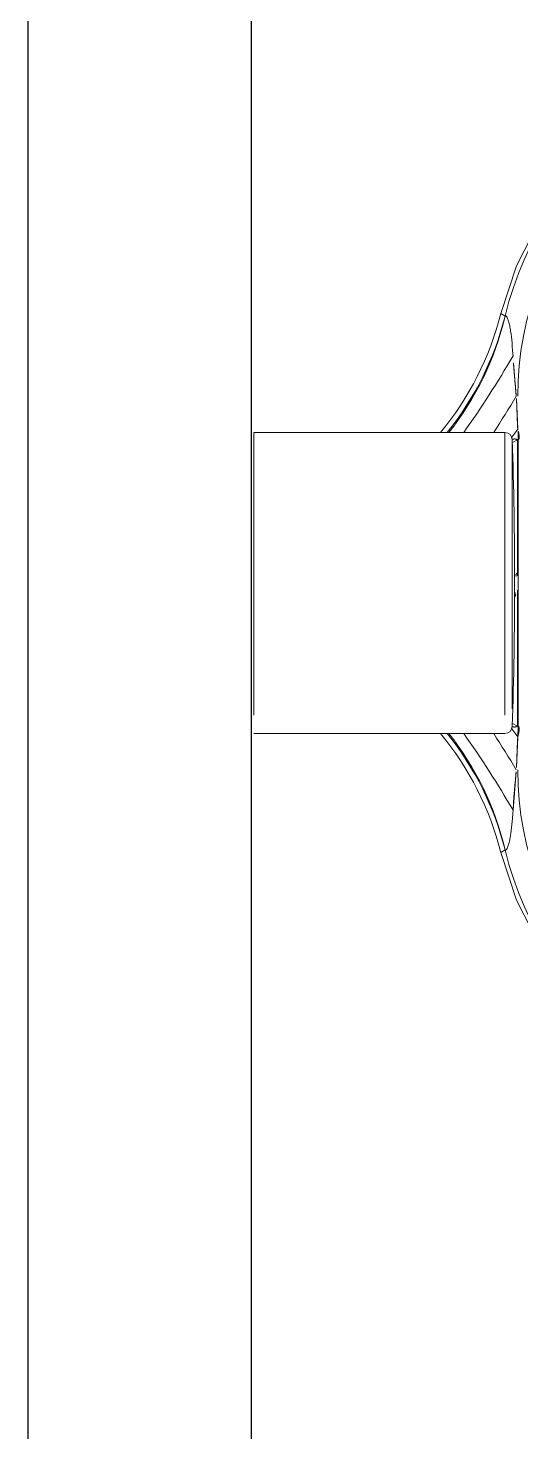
# Model space of a CAD drawing. Header units: inches. Extents: x 542787 to 543192, y 9574025 to 9574373.
# Drawn here: x 543039.716 to 543039.7822, y 9574115.8006 to 9574115.9889 of the extents above; entities that cross this region are included whole.
import ezdxf

# ---------------------------------------------------------------- set-up
doc = ezdxf.new("R2010")
doc.units = ezdxf.units.IN
doc.header["$MEASUREMENT"] = 0
doc.layers.add('I-ARQ', color=8, linetype='Continuous')

msp = doc.modelspace()

# ---------------------------------------------------------------- linework, layer by layer
at = {"layer": 'I-ARQ'}
for p, q in [((543039.71601, 9574115.20451), (543039.71601, 9574116.41451)), ((543039.74601, 9574115.20451), (543039.74601, 9574116.41451))]:
    msp.add_line(p, q, dxfattribs=at)
at = {"layer": 'I-ARQ', "lineweight": 5}
for points, knots in [([(543039.82409, 9574115.98551), (543039.82409, 9574115.98551), (543039.81734, 9574115.98497), (543039.81734, 9574115.98497), (543039.81734, 9574115.98497), (543039.81734, 9574115.98497), (543039.81074, 9574115.98346), (543039.81074, 9574115.98346), (543039.81074, 9574115.98346), (543039.81074, 9574115.98346), (543039.80443, 9574115.98101), (543039.80443, 9574115.98101), (543039.80443, 9574115.98101), (543039.80443, 9574115.98101), (543039.79855, 9574115.97766), (543039.79855, 9574115.97766), (543039.79855, 9574115.97766), (543039.79855, 9574115.97766), (543039.79322, 9574115.9735), (543039.79322, 9574115.9735), (543039.79322, 9574115.9735), (543039.79322, 9574115.9735), (543039.78856, 9574115.9686), (543039.78856, 9574115.9686), (543039.78856, 9574115.9686), (543039.78856, 9574115.9686), (543039.78467, 9574115.96308), (543039.78467, 9574115.96308), (543039.78467, 9574115.96308), (543039.78467, 9574115.96308), (543039.78162, 9574115.95705), (543039.78162, 9574115.95705), (543039.78162, 9574115.95705), (543039.78162, 9574115.95705), (543039.77949, 9574115.95064), (543039.77949, 9574115.95064)], [0, 0, 0, 0, 0.111111, 0.111111, 0.111111, 0.111111, 0.222222, 0.222222, 0.222222, 0.222222, 0.333333, 0.333333, 0.333333, 0.333333, 0.444444, 0.444444, 0.444444, 0.444444, 0.555556, 0.555556, 0.555556, 0.555556, 0.666667, 0.666667, 0.666667, 0.666667, 0.777778, 0.777778, 0.777778, 0.777778, 0.888889, 0.888889, 0.888889, 0.888889, 1, 1, 1, 1]), ([(543039.86882, 9574115.94686), (543039.86535, 9574115.96813), (543039.84738, 9574115.98401), (543039.82585, 9574115.98484), (543039.82585, 9574115.98484), (543039.80432, 9574115.98568), (543039.78518, 9574115.97124), (543039.78006, 9574115.95031)], [0, 0, 0, 0, 0.5, 0.5, 0.5, 0.5, 1, 1, 1, 1]), ([(543039.86587, 9574115.94638), (543039.86231, 9574115.96814), (543039.84265, 9574115.98353), (543039.82067, 9574115.98174), (543039.82067, 9574115.98174), (543039.79869, 9574115.97996), (543039.78176, 9574115.9616), (543039.78176, 9574115.93955)], [0, 0, 0, 0, 0.5, 0.5, 0.5, 0.5, 1, 1, 1, 1]), ([(543039.78008, 9574115.9503), (543039.78008, 9574115.9503), (543039.78007, 9574115.95029), (543039.78007, 9574115.95029), (543039.78007, 9574115.95029), (543039.78007, 9574115.95029), (543039.78007, 9574115.95029), (543039.78007, 9574115.95029), (543039.78007, 9574115.95029), (543039.78007, 9574115.95029), (543039.78007, 9574115.95029), (543039.78007, 9574115.95029), (543039.78007, 9574115.95029), (543039.78007, 9574115.95029), (543039.78007, 9574115.95029), (543039.78007, 9574115.95029), (543039.78007, 9574115.95029), (543039.78007, 9574115.95029), (543039.78007, 9574115.95029), (543039.78007, 9574115.95029), (543039.78007, 9574115.95029), (543039.78007, 9574115.95029), (543039.78007, 9574115.9503), (543039.78007, 9574115.9503), (543039.78007, 9574115.9503), (543039.78007, 9574115.9503), (543039.78006, 9574115.9503), (543039.78006, 9574115.9503), (543039.78006, 9574115.9503), (543039.78006, 9574115.9503), (543039.78006, 9574115.95031), (543039.78006, 9574115.95031)], [0, 0, 0, 0, 0.125, 0.125, 0.125, 0.125, 0.25, 0.25, 0.25, 0.25, 0.375, 0.375, 0.375, 0.375, 0.5, 0.5, 0.5, 0.5, 0.625, 0.625, 0.625, 0.625, 0.75, 0.75, 0.75, 0.75, 0.875, 0.875, 0.875, 0.875, 1, 1, 1, 1]), ([(543039.78113, 9574115.94498), (543039.78113, 9574115.94498), (543039.78108, 9574115.94565), (543039.78108, 9574115.94565), (543039.78108, 9574115.94565), (543039.78108, 9574115.94565), (543039.78103, 9574115.94629), (543039.78103, 9574115.94629), (543039.78103, 9574115.94629), (543039.78103, 9574115.94629), (543039.781, 9574115.94671), (543039.781, 9574115.94671), (543039.781, 9574115.94671), (543039.781, 9574115.94671), (543039.78096, 9574115.94711), (543039.78096, 9574115.94711), (543039.78096, 9574115.94711), (543039.78096, 9574115.94711), (543039.78091, 9574115.94751), (543039.78091, 9574115.94751), (543039.78091, 9574115.94751), (543039.78091, 9574115.94751), (543039.78087, 9574115.9479), (543039.78087, 9574115.9479), (543039.78087, 9574115.9479), (543039.78087, 9574115.9479), (543039.78084, 9574115.94809), (543039.78084, 9574115.94809), (543039.78084, 9574115.94809), (543039.78084, 9574115.94809), (543039.78081, 9574115.94828), (543039.78081, 9574115.94828), (543039.78081, 9574115.94828), (543039.78081, 9574115.94828), (543039.78078, 9574115.94846), (543039.78078, 9574115.94846), (543039.78078, 9574115.94846), (543039.78078, 9574115.94846), (543039.78075, 9574115.94864), (543039.78075, 9574115.94864), (543039.78075, 9574115.94864), (543039.78075, 9574115.94864), (543039.78072, 9574115.94882), (543039.78072, 9574115.94882), (543039.78072, 9574115.94882), (543039.78072, 9574115.94882), (543039.78069, 9574115.94899), (543039.78069, 9574115.94899), (543039.78069, 9574115.94899), (543039.78069, 9574115.94899), (543039.78065, 9574115.94915), (543039.78065, 9574115.94915), (543039.78065, 9574115.94915), (543039.78065, 9574115.94915), (543039.78061, 9574115.94931), (543039.78061, 9574115.94931), (543039.78061, 9574115.94931), (543039.78061, 9574115.94931), (543039.78058, 9574115.94947), (543039.78058, 9574115.94947), (543039.78058, 9574115.94947), (543039.78058, 9574115.94947), (543039.78053, 9574115.94961), (543039.78053, 9574115.94961), (543039.78053, 9574115.94961), (543039.78053, 9574115.94961), (543039.78049, 9574115.94975), (543039.78049, 9574115.94975), (543039.78049, 9574115.94975), (543039.78049, 9574115.94975), (543039.78045, 9574115.94987), (543039.78045, 9574115.94987), (543039.78045, 9574115.94987), (543039.78045, 9574115.94987), (543039.78041, 9574115.94998), (543039.78041, 9574115.94998), (543039.78041, 9574115.94998), (543039.78041, 9574115.94998), (543039.78036, 9574115.95008), (543039.78036, 9574115.95008), (543039.78036, 9574115.95008), (543039.78036, 9574115.95008), (543039.78034, 9574115.95013), (543039.78034, 9574115.95013), (543039.78034, 9574115.95013), (543039.78034, 9574115.95013), (543039.78032, 9574115.95017), (543039.78032, 9574115.95017), (543039.78032, 9574115.95017), (543039.78032, 9574115.95017), (543039.78029, 9574115.9502), (543039.78029, 9574115.9502), (543039.78029, 9574115.9502), (543039.78029, 9574115.9502), (543039.78027, 9574115.95024), (543039.78027, 9574115.95024), (543039.78027, 9574115.95024), (543039.78027, 9574115.95024), (543039.78025, 9574115.95026), (543039.78025, 9574115.95026), (543039.78025, 9574115.95026), (543039.78025, 9574115.95026), (543039.78023, 9574115.95029), (543039.78023, 9574115.95029), (543039.78023, 9574115.95029), (543039.78023, 9574115.95029), (543039.78021, 9574115.9503), (543039.78021, 9574115.9503), (543039.78021, 9574115.9503), (543039.78021, 9574115.9503), (543039.78019, 9574115.95032), (543039.78019, 9574115.95032), (543039.78019, 9574115.95032), (543039.78019, 9574115.95032), (543039.78017, 9574115.95033), (543039.78017, 9574115.95033), (543039.78017, 9574115.95033), (543039.78017, 9574115.95033), (543039.78015, 9574115.95033), (543039.78015, 9574115.95033), (543039.78015, 9574115.95033), (543039.78015, 9574115.95033), (543039.78013, 9574115.95033), (543039.78013, 9574115.95033), (543039.78013, 9574115.95033), (543039.78013, 9574115.95033), (543039.78011, 9574115.95033), (543039.78011, 9574115.95033), (543039.78011, 9574115.95033), (543039.78011, 9574115.95033), (543039.7801, 9574115.95031), (543039.7801, 9574115.95031), (543039.7801, 9574115.95031), (543039.7801, 9574115.95031), (543039.78008, 9574115.9503), (543039.78008, 9574115.9503)], [0, 0, 0, 0, 0.029412, 0.029412, 0.029412, 0.029412, 0.058824, 0.058824, 0.058824, 0.058824, 0.088235, 0.088235, 0.088235, 0.088235, 0.117647, 0.117647, 0.117647, 0.117647, 0.147059, 0.147059, 0.147059, 0.147059, 0.176471, 0.176471, 0.176471, 0.176471, 0.205882, 0.205882, 0.205882, 0.205882, 0.235294, 0.235294, 0.235294, 0.235294, 0.264706, 0.264706, 0.264706, 0.264706, 0.294118, 0.294118, 0.294118, 0.294118, 0.323529, 0.323529, 0.323529, 0.323529, 0.352941, 0.352941, 0.352941, 0.352941, 0.382353, 0.382353, 0.382353, 0.382353, 0.411765, 0.411765, 0.411765, 0.411765, 0.441176, 0.441176, 0.441176, 0.441176, 0.470588, 0.470588, 0.470588, 0.470588, 0.5, 0.5, 0.5, 0.5, 0.529412, 0.529412, 0.529412, 0.529412, 0.558824, 0.558824, 0.558824, 0.558824, 0.588235, 0.588235, 0.588235, 0.588235, 0.617647, 0.617647, 0.617647, 0.617647, 0.647059, 0.647059, 0.647059, 0.647059, 0.676471, 0.676471, 0.676471, 0.676471, 0.705882, 0.705882, 0.705882, 0.705882, 0.735294, 0.735294, 0.735294, 0.735294, 0.764706, 0.764706, 0.764706, 0.764706, 0.794118, 0.794118, 0.794118, 0.794118, 0.823529, 0.823529, 0.823529, 0.823529, 0.852941, 0.852941, 0.852941, 0.852941, 0.882353, 0.882353, 0.882353, 0.882353, 0.911765, 0.911765, 0.911765, 0.911765, 0.941176, 0.941176, 0.941176, 0.941176, 0.970588, 0.970588, 0.970588, 0.970588, 1, 1, 1, 1]), ([(543039.78157, 9574115.93955), (543039.78157, 9574115.93955), (543039.78155, 9574115.93984), (543039.78155, 9574115.93984), (543039.78155, 9574115.93984), (543039.78155, 9574115.93984), (543039.78153, 9574115.94013), (543039.78153, 9574115.94013), (543039.78153, 9574115.94013), (543039.78153, 9574115.94013), (543039.78151, 9574115.94041), (543039.78151, 9574115.94041), (543039.78151, 9574115.94041), (543039.78151, 9574115.94041), (543039.78148, 9574115.9407), (543039.78148, 9574115.9407), (543039.78148, 9574115.9407), (543039.78148, 9574115.9407), (543039.78145, 9574115.94099), (543039.78145, 9574115.94099), (543039.78145, 9574115.94099), (543039.78145, 9574115.94099), (543039.78143, 9574115.9412), (543039.78143, 9574115.9412), (543039.78143, 9574115.9412), (543039.78143, 9574115.9412), (543039.78139, 9574115.94162), (543039.78139, 9574115.94162), (543039.78139, 9574115.94162), (543039.78139, 9574115.94162), (543039.78132, 9574115.94234), (543039.78132, 9574115.94234), (543039.78132, 9574115.94234), (543039.78132, 9574115.94234), (543039.78125, 9574115.94317), (543039.78125, 9574115.94317), (543039.78125, 9574115.94317), (543039.78125, 9574115.94317), (543039.78119, 9574115.94406), (543039.78119, 9574115.94406), (543039.78119, 9574115.94406), (543039.78119, 9574115.94406), (543039.78113, 9574115.94498), (543039.78113, 9574115.94498)], [0, 0, 0, 0, 0.090909, 0.090909, 0.090909, 0.090909, 0.181818, 0.181818, 0.181818, 0.181818, 0.272727, 0.272727, 0.272727, 0.272727, 0.363636, 0.363636, 0.363636, 0.363636, 0.454545, 0.454545, 0.454545, 0.454545, 0.545455, 0.545455, 0.545455, 0.545455, 0.636364, 0.636364, 0.636364, 0.636364, 0.727273, 0.727273, 0.727273, 0.727273, 0.818182, 0.818182, 0.818182, 0.818182, 0.909091, 0.909091, 0.909091, 0.909091, 1, 1, 1, 1]), ([(543039.78176, 9574115.93516), (543039.78176, 9574115.93516), (543039.78174, 9574115.93548), (543039.78174, 9574115.93548), (543039.78174, 9574115.93548), (543039.78174, 9574115.93548), (543039.78173, 9574115.93581), (543039.78173, 9574115.93581), (543039.78173, 9574115.93581), (543039.78173, 9574115.93581), (543039.78172, 9574115.93602), (543039.78172, 9574115.93602), (543039.78172, 9574115.93602), (543039.78172, 9574115.93602), (543039.7817, 9574115.93645), (543039.7817, 9574115.93645), (543039.7817, 9574115.93645), (543039.7817, 9574115.93645), (543039.78168, 9574115.93708), (543039.78168, 9574115.93708), (543039.78168, 9574115.93708), (543039.78168, 9574115.93708), (543039.78166, 9574115.93771), (543039.78166, 9574115.93771), (543039.78166, 9574115.93771), (543039.78166, 9574115.93771), (543039.78164, 9574115.93834), (543039.78164, 9574115.93834), (543039.78164, 9574115.93834), (543039.78164, 9574115.93834), (543039.78161, 9574115.93895), (543039.78161, 9574115.93895), (543039.78161, 9574115.93895), (543039.78161, 9574115.93895), (543039.78159, 9574115.93925), (543039.78159, 9574115.93925), (543039.78159, 9574115.93925), (543039.78159, 9574115.93925), (543039.78157, 9574115.93955), (543039.78157, 9574115.93955)], [0, 0, 0, 0, 0.1, 0.1, 0.1, 0.1, 0.2, 0.2, 0.2, 0.2, 0.3, 0.3, 0.3, 0.3, 0.4, 0.4, 0.4, 0.4, 0.5, 0.5, 0.5, 0.5, 0.6, 0.6, 0.6, 0.6, 0.7, 0.7, 0.7, 0.7, 0.8, 0.8, 0.8, 0.8, 0.9, 0.9, 0.9, 0.9, 1, 1, 1, 1]), ([(543039.78171, 9574115.93369), (543039.78171, 9574115.93369), (543039.7817, 9574115.9337), (543039.7817, 9574115.9337), (543039.7817, 9574115.9337), (543039.7817, 9574115.9337), (543039.78167, 9574115.93372), (543039.78167, 9574115.93372), (543039.78167, 9574115.93372), (543039.78167, 9574115.93372), (543039.78163, 9574115.93375), (543039.78163, 9574115.93375), (543039.78163, 9574115.93375), (543039.78163, 9574115.93375), (543039.7816, 9574115.93377), (543039.7816, 9574115.93377), (543039.7816, 9574115.93377), (543039.7816, 9574115.93377), (543039.78156, 9574115.93379), (543039.78156, 9574115.93379), (543039.78156, 9574115.93379), (543039.78156, 9574115.93379), (543039.78152, 9574115.9338), (543039.78152, 9574115.9338), (543039.78152, 9574115.9338), (543039.78152, 9574115.9338), (543039.78148, 9574115.93381), (543039.78148, 9574115.93381), (543039.78148, 9574115.93381), (543039.78148, 9574115.93381), (543039.78144, 9574115.93382), (543039.78144, 9574115.93382), (543039.78144, 9574115.93382), (543039.78144, 9574115.93382), (543039.7814, 9574115.93383), (543039.7814, 9574115.93383), (543039.7814, 9574115.93383), (543039.7814, 9574115.93383), (543039.78136, 9574115.93383), (543039.78136, 9574115.93383), (543039.78136, 9574115.93383), (543039.78136, 9574115.93383), (543039.78131, 9574115.93383), (543039.78131, 9574115.93383), (543039.78131, 9574115.93383), (543039.78131, 9574115.93383), (543039.78127, 9574115.93383), (543039.78127, 9574115.93383), (543039.78127, 9574115.93383), (543039.78127, 9574115.93383), (543039.78122, 9574115.93382), (543039.78122, 9574115.93382), (543039.78122, 9574115.93382), (543039.78122, 9574115.93382), (543039.78117, 9574115.93381), (543039.78117, 9574115.93381), (543039.78117, 9574115.93381), (543039.78117, 9574115.93381), (543039.78108, 9574115.93379), (543039.78108, 9574115.93379), (543039.78108, 9574115.93379), (543039.78108, 9574115.93379), (543039.78103, 9574115.93378), (543039.78103, 9574115.93378)], [0, 0, 0, 0, 0.0625, 0.0625, 0.0625, 0.0625, 0.125, 0.125, 0.125, 0.125, 0.1875, 0.1875, 0.1875, 0.1875, 0.25, 0.25, 0.25, 0.25, 0.3125, 0.3125, 0.3125, 0.3125, 0.375, 0.375, 0.375, 0.375, 0.4375, 0.4375, 0.4375, 0.4375, 0.5, 0.5, 0.5, 0.5, 0.5625, 0.5625, 0.5625, 0.5625, 0.625, 0.625, 0.625, 0.625, 0.6875, 0.6875, 0.6875, 0.6875, 0.75, 0.75, 0.75, 0.75, 0.8125, 0.8125, 0.8125, 0.8125, 0.875, 0.875, 0.875, 0.875, 0.9375, 0.9375, 0.9375, 0.9375, 1, 1, 1, 1]), ([(543039.78172, 9574115.91545), (543039.78172, 9574115.91545), (543039.78172, 9574115.9272), (543039.78172, 9574115.9272), (543039.78172, 9574115.9272), (543039.78172, 9574115.9272), (543039.78172, 9574115.93163), (543039.78172, 9574115.93163), (543039.78172, 9574115.93163), (543039.78172, 9574115.93163), (543039.78172, 9574115.93268), (543039.78172, 9574115.93268), (543039.78172, 9574115.93268), (543039.78172, 9574115.93268), (543039.78172, 9574115.93319), (543039.78172, 9574115.93319), (543039.78172, 9574115.93319), (543039.78172, 9574115.93319), (543039.78172, 9574115.93344), (543039.78172, 9574115.93344), (543039.78172, 9574115.93344), (543039.78172, 9574115.93344), (543039.78172, 9574115.93356), (543039.78172, 9574115.93356), (543039.78172, 9574115.93356), (543039.78172, 9574115.93356), (543039.78172, 9574115.93362), (543039.78172, 9574115.93362), (543039.78172, 9574115.93362), (543039.78172, 9574115.93362), (543039.78172, 9574115.93365), (543039.78172, 9574115.93365), (543039.78172, 9574115.93365), (543039.78172, 9574115.93365), (543039.78171, 9574115.93369), (543039.78171, 9574115.93369)], [0, 0, 0, 0, 0.111111, 0.111111, 0.111111, 0.111111, 0.222222, 0.222222, 0.222222, 0.222222, 0.333333, 0.333333, 0.333333, 0.333333, 0.444444, 0.444444, 0.444444, 0.444444, 0.555556, 0.555556, 0.555556, 0.555556, 0.666667, 0.666667, 0.666667, 0.666667, 0.777778, 0.777778, 0.777778, 0.777778, 0.888889, 0.888889, 0.888889, 0.888889, 1, 1, 1, 1]), ([(543039.78181, 9574115.91451), (543039.78181, 9574115.91451), (543039.78181, 9574115.92683), (543039.78181, 9574115.92683), (543039.78181, 9574115.92683), (543039.78181, 9574115.92683), (543039.78181, 9574115.93151), (543039.78181, 9574115.93151), (543039.78181, 9574115.93151), (543039.78181, 9574115.93151), (543039.78181, 9574115.93262), (543039.78181, 9574115.93262), (543039.78181, 9574115.93262), (543039.78181, 9574115.93262), (543039.78181, 9574115.93316), (543039.78181, 9574115.93316), (543039.78181, 9574115.93316), (543039.78181, 9574115.93316), (543039.78181, 9574115.93342), (543039.78181, 9574115.93342), (543039.78181, 9574115.93342), (543039.78181, 9574115.93342), (543039.78181, 9574115.93356), (543039.78181, 9574115.93356), (543039.78181, 9574115.93356), (543039.78181, 9574115.93356), (543039.78181, 9574115.93362), (543039.78181, 9574115.93362), (543039.78181, 9574115.93362), (543039.78181, 9574115.93362), (543039.78181, 9574115.93364), (543039.78181, 9574115.93364), (543039.78181, 9574115.93364), (543039.78181, 9574115.93364), (543039.78182, 9574115.93369), (543039.78182, 9574115.93369)], [0, 0, 0, 0, 0.111111, 0.111111, 0.111111, 0.111111, 0.222222, 0.222222, 0.222222, 0.222222, 0.333333, 0.333333, 0.333333, 0.333333, 0.444444, 0.444444, 0.444444, 0.444444, 0.555556, 0.555556, 0.555556, 0.555556, 0.666667, 0.666667, 0.666667, 0.666667, 0.777778, 0.777778, 0.777778, 0.777778, 0.888889, 0.888889, 0.888889, 0.888889, 1, 1, 1, 1]), ([(543039.78182, 9574115.93369), (543039.78182, 9574115.93369), (543039.78184, 9574115.93372), (543039.78184, 9574115.93372), (543039.78184, 9574115.93372), (543039.78184, 9574115.93372), (543039.78187, 9574115.93375), (543039.78187, 9574115.93375), (543039.78187, 9574115.93375), (543039.78187, 9574115.93375), (543039.78189, 9574115.93378), (543039.78189, 9574115.93378), (543039.78189, 9574115.93378), (543039.78189, 9574115.93378), (543039.78191, 9574115.93382), (543039.78191, 9574115.93382), (543039.78191, 9574115.93382), (543039.78191, 9574115.93382), (543039.78192, 9574115.93385), (543039.78192, 9574115.93385), (543039.78192, 9574115.93385), (543039.78192, 9574115.93385), (543039.78194, 9574115.93389), (543039.78194, 9574115.93389), (543039.78194, 9574115.93389), (543039.78194, 9574115.93389), (543039.78195, 9574115.93394), (543039.78195, 9574115.93394), (543039.78195, 9574115.93394), (543039.78195, 9574115.93394), (543039.78195, 9574115.93398), (543039.78195, 9574115.93398), (543039.78195, 9574115.93398), (543039.78195, 9574115.93398), (543039.78196, 9574115.93402), (543039.78196, 9574115.93402), (543039.78196, 9574115.93402), (543039.78196, 9574115.93402), (543039.78196, 9574115.93406), (543039.78196, 9574115.93406), (543039.78196, 9574115.93406), (543039.78196, 9574115.93406), (543039.78196, 9574115.93415), (543039.78196, 9574115.93415), (543039.78196, 9574115.93415), (543039.78196, 9574115.93415), (543039.78196, 9574115.93423), (543039.78196, 9574115.93423), (543039.78196, 9574115.93423), (543039.78196, 9574115.93423), (543039.78195, 9574115.93432), (543039.78195, 9574115.93432), (543039.78195, 9574115.93432), (543039.78195, 9574115.93432), (543039.78193, 9574115.9344), (543039.78193, 9574115.9344), (543039.78193, 9574115.9344), (543039.78193, 9574115.9344), (543039.78192, 9574115.93448), (543039.78192, 9574115.93448), (543039.78192, 9574115.93448), (543039.78192, 9574115.93448), (543039.78189, 9574115.93464), (543039.78189, 9574115.93464), (543039.78189, 9574115.93464), (543039.78189, 9574115.93464), (543039.78183, 9574115.93487), (543039.78183, 9574115.93487), (543039.78183, 9574115.93487), (543039.78183, 9574115.93487), (543039.78176, 9574115.93516), (543039.78176, 9574115.93516)], [0, 0, 0, 0, 0.055556, 0.055556, 0.055556, 0.055556, 0.111111, 0.111111, 0.111111, 0.111111, 0.166667, 0.166667, 0.166667, 0.166667, 0.222222, 0.222222, 0.222222, 0.222222, 0.277778, 0.277778, 0.277778, 0.277778, 0.333333, 0.333333, 0.333333, 0.333333, 0.388889, 0.388889, 0.388889, 0.388889, 0.444444, 0.444444, 0.444444, 0.444444, 0.5, 0.5, 0.5, 0.5, 0.555556, 0.555556, 0.555556, 0.555556, 0.611111, 0.611111, 0.611111, 0.611111, 0.666667, 0.666667, 0.666667, 0.666667, 0.722222, 0.722222, 0.722222, 0.722222, 0.777778, 0.777778, 0.777778, 0.777778, 0.833333, 0.833333, 0.833333, 0.833333, 0.888889, 0.888889, 0.888889, 0.888889, 0.944444, 0.944444, 0.944444, 0.944444, 1, 1, 1, 1]), ([(543039.74601, 9574115.92198), (543039.74601, 9574115.92198), (543039.74601, 9574115.92198), (543039.74601, 9574115.92198), (543039.74601, 9574115.92198), (543039.74601, 9574115.92198), (543039.74601, 9574115.92198), (543039.74601, 9574115.92198), (543039.74601, 9574115.92198), (543039.74601, 9574115.92198), (543039.74601, 9574115.92198), (543039.74601, 9574115.92198), (543039.74601, 9574115.92198), (543039.74601, 9574115.92198), (543039.74601, 9574115.92198), (543039.74601, 9574115.92198), (543039.74601, 9574115.92198), (543039.74601, 9574115.92198), (543039.74601, 9574115.92198), (543039.74601, 9574115.92198), (543039.74601, 9574115.92198), (543039.74601, 9574115.92198), (543039.74601, 9574115.92198), (543039.74601, 9574115.92198), (543039.74601, 9574115.92198), (543039.74601, 9574115.92198), (543039.74601, 9574115.92198), (543039.74601, 9574115.92198), (543039.74601, 9574115.92198), (543039.74601, 9574115.92198), (543039.74601, 9574115.92198), (543039.74601, 9574115.92198), (543039.74601, 9574115.92198), (543039.74601, 9574115.92198), (543039.74601, 9574115.92198), (543039.74601, 9574115.92198)], [0, 0, 0, 0, 0.111111, 0.111111, 0.111111, 0.111111, 0.222222, 0.222222, 0.222222, 0.222222, 0.333333, 0.333333, 0.333333, 0.333333, 0.444444, 0.444444, 0.444444, 0.444444, 0.555556, 0.555556, 0.555556, 0.555556, 0.666667, 0.666667, 0.666667, 0.666667, 0.777778, 0.777778, 0.777778, 0.777778, 0.888889, 0.888889, 0.888889, 0.888889, 1, 1, 1, 1]), ([(543039.78171, 9574115.89532), (543039.78171, 9574115.89532), (543039.78172, 9574115.89536), (543039.78172, 9574115.89536), (543039.78172, 9574115.89536), (543039.78172, 9574115.89536), (543039.78172, 9574115.89538), (543039.78172, 9574115.89538), (543039.78172, 9574115.89538), (543039.78172, 9574115.89538), (543039.78172, 9574115.89543), (543039.78172, 9574115.89543), (543039.78172, 9574115.89543), (543039.78172, 9574115.89543), (543039.78172, 9574115.89553), (543039.78172, 9574115.89553), (543039.78172, 9574115.89553), (543039.78172, 9574115.89553), (543039.78172, 9574115.89573), (543039.78172, 9574115.89573), (543039.78172, 9574115.89573), (543039.78172, 9574115.89573), (543039.78172, 9574115.89614), (543039.78172, 9574115.89614), (543039.78172, 9574115.89614), (543039.78172, 9574115.89614), (543039.78172, 9574115.89698), (543039.78172, 9574115.89698), (543039.78172, 9574115.89698), (543039.78172, 9574115.89698), (543039.78172, 9574115.90047), (543039.78172, 9574115.90047), (543039.78172, 9574115.90047), (543039.78172, 9574115.90047), (543039.78172, 9574115.91356), (543039.78172, 9574115.91356)], [0, 0, 0, 0, 0.111111, 0.111111, 0.111111, 0.111111, 0.222222, 0.222222, 0.222222, 0.222222, 0.333333, 0.333333, 0.333333, 0.333333, 0.444444, 0.444444, 0.444444, 0.444444, 0.555556, 0.555556, 0.555556, 0.555556, 0.666667, 0.666667, 0.666667, 0.666667, 0.777778, 0.777778, 0.777778, 0.777778, 0.888889, 0.888889, 0.888889, 0.888889, 1, 1, 1, 1]), ([(543039.78182, 9574115.89532), (543039.78182, 9574115.89532), (543039.78181, 9574115.89536), (543039.78181, 9574115.89536), (543039.78181, 9574115.89536), (543039.78181, 9574115.89536), (543039.78181, 9574115.89538), (543039.78181, 9574115.89538), (543039.78181, 9574115.89538), (543039.78181, 9574115.89538), (543039.78181, 9574115.89543), (543039.78181, 9574115.89543), (543039.78181, 9574115.89543), (543039.78181, 9574115.89543), (543039.78181, 9574115.89554), (543039.78181, 9574115.89554), (543039.78181, 9574115.89554), (543039.78181, 9574115.89554), (543039.78181, 9574115.89575), (543039.78181, 9574115.89575), (543039.78181, 9574115.89575), (543039.78181, 9574115.89575), (543039.78181, 9574115.89618), (543039.78181, 9574115.89618), (543039.78181, 9574115.89618), (543039.78181, 9574115.89618), (543039.78181, 9574115.89706), (543039.78181, 9574115.89706), (543039.78181, 9574115.89706), (543039.78181, 9574115.89706), (543039.78181, 9574115.90072), (543039.78181, 9574115.90072), (543039.78181, 9574115.90072), (543039.78181, 9574115.90072), (543039.78181, 9574115.91451), (543039.78181, 9574115.91451)], [0, 0, 0, 0, 0.111111, 0.111111, 0.111111, 0.111111, 0.222222, 0.222222, 0.222222, 0.222222, 0.333333, 0.333333, 0.333333, 0.333333, 0.444444, 0.444444, 0.444444, 0.444444, 0.555556, 0.555556, 0.555556, 0.555556, 0.666667, 0.666667, 0.666667, 0.666667, 0.777778, 0.777778, 0.777778, 0.777778, 0.888889, 0.888889, 0.888889, 0.888889, 1, 1, 1, 1]), ([(543039.78103, 9574115.89523), (543039.78103, 9574115.89523), (543039.78112, 9574115.89521), (543039.78112, 9574115.89521), (543039.78112, 9574115.89521), (543039.78112, 9574115.89521), (543039.7812, 9574115.89519), (543039.7812, 9574115.89519), (543039.7812, 9574115.89519), (543039.7812, 9574115.89519), (543039.78124, 9574115.89519), (543039.78124, 9574115.89519), (543039.78124, 9574115.89519), (543039.78124, 9574115.89519), (543039.78128, 9574115.89518), (543039.78128, 9574115.89518), (543039.78128, 9574115.89518), (543039.78128, 9574115.89518), (543039.78132, 9574115.89518), (543039.78132, 9574115.89518), (543039.78132, 9574115.89518), (543039.78132, 9574115.89518), (543039.78136, 9574115.89518), (543039.78136, 9574115.89518), (543039.78136, 9574115.89518), (543039.78136, 9574115.89518), (543039.7814, 9574115.89518), (543039.7814, 9574115.89518), (543039.7814, 9574115.89518), (543039.7814, 9574115.89518), (543039.78144, 9574115.89519), (543039.78144, 9574115.89519), (543039.78144, 9574115.89519), (543039.78144, 9574115.89519), (543039.78148, 9574115.89519), (543039.78148, 9574115.89519), (543039.78148, 9574115.89519), (543039.78148, 9574115.89519), (543039.78151, 9574115.8952), (543039.78151, 9574115.8952), (543039.78151, 9574115.8952), (543039.78151, 9574115.8952), (543039.78154, 9574115.89522), (543039.78154, 9574115.89522), (543039.78154, 9574115.89522), (543039.78154, 9574115.89522), (543039.78158, 9574115.89523), (543039.78158, 9574115.89523), (543039.78158, 9574115.89523), (543039.78158, 9574115.89523), (543039.78161, 9574115.89525), (543039.78161, 9574115.89525), (543039.78161, 9574115.89525), (543039.78161, 9574115.89525), (543039.78164, 9574115.89527), (543039.78164, 9574115.89527), (543039.78164, 9574115.89527), (543039.78164, 9574115.89527), (543039.78167, 9574115.89529), (543039.78167, 9574115.89529), (543039.78167, 9574115.89529), (543039.78167, 9574115.89529), (543039.7817, 9574115.89531), (543039.7817, 9574115.89531), (543039.7817, 9574115.89531), (543039.7817, 9574115.89531), (543039.78171, 9574115.89532), (543039.78171, 9574115.89532)], [0, 0, 0, 0, 0.058824, 0.058824, 0.058824, 0.058824, 0.117647, 0.117647, 0.117647, 0.117647, 0.176471, 0.176471, 0.176471, 0.176471, 0.235294, 0.235294, 0.235294, 0.235294, 0.294118, 0.294118, 0.294118, 0.294118, 0.352941, 0.352941, 0.352941, 0.352941, 0.411765, 0.411765, 0.411765, 0.411765, 0.470588, 0.470588, 0.470588, 0.470588, 0.529412, 0.529412, 0.529412, 0.529412, 0.588235, 0.588235, 0.588235, 0.588235, 0.647059, 0.647059, 0.647059, 0.647059, 0.705882, 0.705882, 0.705882, 0.705882, 0.764706, 0.764706, 0.764706, 0.764706, 0.823529, 0.823529, 0.823529, 0.823529, 0.882353, 0.882353, 0.882353, 0.882353, 0.941176, 0.941176, 0.941176, 0.941176, 1, 1, 1, 1]), ([(543039.78176, 9574115.89385), (543039.78176, 9574115.89385), (543039.78185, 9574115.89421), (543039.78185, 9574115.89421), (543039.78185, 9574115.89421), (543039.78185, 9574115.89421), (543039.7819, 9574115.89442), (543039.7819, 9574115.89442), (543039.7819, 9574115.89442), (543039.7819, 9574115.89442), (543039.78192, 9574115.89455), (543039.78192, 9574115.89455), (543039.78192, 9574115.89455), (543039.78192, 9574115.89455), (543039.78194, 9574115.89468), (543039.78194, 9574115.89468), (543039.78194, 9574115.89468), (543039.78194, 9574115.89468), (543039.78196, 9574115.89477), (543039.78196, 9574115.89477), (543039.78196, 9574115.89477), (543039.78196, 9574115.89477), (543039.78196, 9574115.89487), (543039.78196, 9574115.89487), (543039.78196, 9574115.89487), (543039.78196, 9574115.89487), (543039.78196, 9574115.89491), (543039.78196, 9574115.89491), (543039.78196, 9574115.89491), (543039.78196, 9574115.89491), (543039.78196, 9574115.89496), (543039.78196, 9574115.89496), (543039.78196, 9574115.89496), (543039.78196, 9574115.89496), (543039.78196, 9574115.89501), (543039.78196, 9574115.89501), (543039.78196, 9574115.89501), (543039.78196, 9574115.89501), (543039.78195, 9574115.89505), (543039.78195, 9574115.89505), (543039.78195, 9574115.89505), (543039.78195, 9574115.89505), (543039.78194, 9574115.8951), (543039.78194, 9574115.8951), (543039.78194, 9574115.8951), (543039.78194, 9574115.8951), (543039.78193, 9574115.89514), (543039.78193, 9574115.89514), (543039.78193, 9574115.89514), (543039.78193, 9574115.89514), (543039.78191, 9574115.89518), (543039.78191, 9574115.89518), (543039.78191, 9574115.89518), (543039.78191, 9574115.89518), (543039.78189, 9574115.89522), (543039.78189, 9574115.89522), (543039.78189, 9574115.89522), (543039.78189, 9574115.89522), (543039.78187, 9574115.89526), (543039.78187, 9574115.89526), (543039.78187, 9574115.89526), (543039.78187, 9574115.89526), (543039.78185, 9574115.89529), (543039.78185, 9574115.89529), (543039.78185, 9574115.89529), (543039.78185, 9574115.89529), (543039.78183, 9574115.8953), (543039.78183, 9574115.8953), (543039.78183, 9574115.8953), (543039.78183, 9574115.8953), (543039.78182, 9574115.89532), (543039.78182, 9574115.89532)], [0, 0, 0, 0, 0.055556, 0.055556, 0.055556, 0.055556, 0.111111, 0.111111, 0.111111, 0.111111, 0.166667, 0.166667, 0.166667, 0.166667, 0.222222, 0.222222, 0.222222, 0.222222, 0.277778, 0.277778, 0.277778, 0.277778, 0.333333, 0.333333, 0.333333, 0.333333, 0.388889, 0.388889, 0.388889, 0.388889, 0.444444, 0.444444, 0.444444, 0.444444, 0.5, 0.5, 0.5, 0.5, 0.555556, 0.555556, 0.555556, 0.555556, 0.611111, 0.611111, 0.611111, 0.611111, 0.666667, 0.666667, 0.666667, 0.666667, 0.722222, 0.722222, 0.722222, 0.722222, 0.777778, 0.777778, 0.777778, 0.777778, 0.833333, 0.833333, 0.833333, 0.833333, 0.888889, 0.888889, 0.888889, 0.888889, 0.944444, 0.944444, 0.944444, 0.944444, 1, 1, 1, 1]), ([(543039.78176, 9574115.89385), (543039.78176, 9574115.89385), (543039.78174, 9574115.89353), (543039.78174, 9574115.89353), (543039.78174, 9574115.89353), (543039.78174, 9574115.89353), (543039.78173, 9574115.89321), (543039.78173, 9574115.89321), (543039.78173, 9574115.89321), (543039.78173, 9574115.89321), (543039.78172, 9574115.89299), (543039.78172, 9574115.89299), (543039.78172, 9574115.89299), (543039.78172, 9574115.89299), (543039.7817, 9574115.89257), (543039.7817, 9574115.89257), (543039.7817, 9574115.89257), (543039.7817, 9574115.89257), (543039.78168, 9574115.89193), (543039.78168, 9574115.89193), (543039.78168, 9574115.89193), (543039.78168, 9574115.89193), (543039.78166, 9574115.8913), (543039.78166, 9574115.8913), (543039.78166, 9574115.8913), (543039.78166, 9574115.8913), (543039.78164, 9574115.89067), (543039.78164, 9574115.89067), (543039.78164, 9574115.89067), (543039.78164, 9574115.89067), (543039.78161, 9574115.89006), (543039.78161, 9574115.89006), (543039.78161, 9574115.89006), (543039.78161, 9574115.89006), (543039.78159, 9574115.88976), (543039.78159, 9574115.88976), (543039.78159, 9574115.88976), (543039.78159, 9574115.88976), (543039.78157, 9574115.88946), (543039.78157, 9574115.88946)], [0, 0, 0, 0, 0.1, 0.1, 0.1, 0.1, 0.2, 0.2, 0.2, 0.2, 0.3, 0.3, 0.3, 0.3, 0.4, 0.4, 0.4, 0.4, 0.5, 0.5, 0.5, 0.5, 0.6, 0.6, 0.6, 0.6, 0.7, 0.7, 0.7, 0.7, 0.8, 0.8, 0.8, 0.8, 0.9, 0.9, 0.9, 0.9, 1, 1, 1, 1]), ([(543039.78113, 9574115.88403), (543039.78113, 9574115.88403), (543039.78119, 9574115.88495), (543039.78119, 9574115.88495), (543039.78119, 9574115.88495), (543039.78119, 9574115.88495), (543039.78125, 9574115.88585), (543039.78125, 9574115.88585), (543039.78125, 9574115.88585), (543039.78125, 9574115.88585), (543039.78132, 9574115.88667), (543039.78132, 9574115.88667), (543039.78132, 9574115.88667), (543039.78132, 9574115.88667), (543039.78139, 9574115.8874), (543039.78139, 9574115.8874), (543039.78139, 9574115.8874), (543039.78139, 9574115.8874), (543039.78142, 9574115.88781), (543039.78142, 9574115.88781), (543039.78142, 9574115.88781), (543039.78142, 9574115.88781), (543039.78145, 9574115.88802), (543039.78145, 9574115.88802), (543039.78145, 9574115.88802), (543039.78145, 9574115.88802), (543039.78148, 9574115.88831), (543039.78148, 9574115.88831), (543039.78148, 9574115.88831), (543039.78148, 9574115.88831), (543039.78151, 9574115.8886), (543039.78151, 9574115.8886), (543039.78151, 9574115.8886), (543039.78151, 9574115.8886), (543039.78153, 9574115.88888), (543039.78153, 9574115.88888), (543039.78153, 9574115.88888), (543039.78153, 9574115.88888), (543039.78155, 9574115.88917), (543039.78155, 9574115.88917), (543039.78155, 9574115.88917), (543039.78155, 9574115.88917), (543039.78157, 9574115.88946), (543039.78157, 9574115.88946)], [0, 0, 0, 0, 0.090909, 0.090909, 0.090909, 0.090909, 0.181818, 0.181818, 0.181818, 0.181818, 0.272727, 0.272727, 0.272727, 0.272727, 0.363636, 0.363636, 0.363636, 0.363636, 0.454545, 0.454545, 0.454545, 0.454545, 0.545455, 0.545455, 0.545455, 0.545455, 0.636364, 0.636364, 0.636364, 0.636364, 0.727273, 0.727273, 0.727273, 0.727273, 0.818182, 0.818182, 0.818182, 0.818182, 0.909091, 0.909091, 0.909091, 0.909091, 1, 1, 1, 1]), ([(543039.78176, 9574115.88946), (543039.78176, 9574115.86741), (543039.79869, 9574115.84905), (543039.82067, 9574115.84727), (543039.82067, 9574115.84727), (543039.84265, 9574115.84548), (543039.86231, 9574115.86087), (543039.86587, 9574115.88263)], [0, 0, 0, 0, 0.5, 0.5, 0.5, 0.5, 1, 1, 1, 1]), ([(543039.78008, 9574115.87871), (543039.78008, 9574115.87871), (543039.7801, 9574115.8787), (543039.7801, 9574115.8787), (543039.7801, 9574115.8787), (543039.7801, 9574115.8787), (543039.78011, 9574115.87869), (543039.78011, 9574115.87869), (543039.78011, 9574115.87869), (543039.78011, 9574115.87869), (543039.78013, 9574115.87868), (543039.78013, 9574115.87868), (543039.78013, 9574115.87868), (543039.78013, 9574115.87868), (543039.78015, 9574115.87868), (543039.78015, 9574115.87868), (543039.78015, 9574115.87868), (543039.78015, 9574115.87868), (543039.78017, 9574115.87869), (543039.78017, 9574115.87869), (543039.78017, 9574115.87869), (543039.78017, 9574115.87869), (543039.78019, 9574115.87869), (543039.78019, 9574115.87869), (543039.78019, 9574115.87869), (543039.78019, 9574115.87869), (543039.78021, 9574115.87871), (543039.78021, 9574115.87871), (543039.78021, 9574115.87871), (543039.78021, 9574115.87871), (543039.78023, 9574115.87873), (543039.78023, 9574115.87873), (543039.78023, 9574115.87873), (543039.78023, 9574115.87873), (543039.78025, 9574115.87875), (543039.78025, 9574115.87875), (543039.78025, 9574115.87875), (543039.78025, 9574115.87875), (543039.78027, 9574115.87878), (543039.78027, 9574115.87878), (543039.78027, 9574115.87878), (543039.78027, 9574115.87878), (543039.78029, 9574115.87881), (543039.78029, 9574115.87881), (543039.78029, 9574115.87881), (543039.78029, 9574115.87881), (543039.78032, 9574115.87884), (543039.78032, 9574115.87884), (543039.78032, 9574115.87884), (543039.78032, 9574115.87884), (543039.78034, 9574115.87889), (543039.78034, 9574115.87889), (543039.78034, 9574115.87889), (543039.78034, 9574115.87889), (543039.78036, 9574115.87893), (543039.78036, 9574115.87893), (543039.78036, 9574115.87893), (543039.78036, 9574115.87893), (543039.7804, 9574115.87903), (543039.7804, 9574115.87903), (543039.7804, 9574115.87903), (543039.7804, 9574115.87903), (543039.78045, 9574115.87914), (543039.78045, 9574115.87914), (543039.78045, 9574115.87914), (543039.78045, 9574115.87914), (543039.78049, 9574115.87927), (543039.78049, 9574115.87927), (543039.78049, 9574115.87927), (543039.78049, 9574115.87927), (543039.78053, 9574115.8794), (543039.78053, 9574115.8794), (543039.78053, 9574115.8794), (543039.78053, 9574115.8794), (543039.78058, 9574115.87955), (543039.78058, 9574115.87955), (543039.78058, 9574115.87955), (543039.78058, 9574115.87955), (543039.78061, 9574115.8797), (543039.78061, 9574115.8797), (543039.78061, 9574115.8797), (543039.78061, 9574115.8797), (543039.78065, 9574115.87986), (543039.78065, 9574115.87986), (543039.78065, 9574115.87986), (543039.78065, 9574115.87986), (543039.78069, 9574115.88002), (543039.78069, 9574115.88002), (543039.78069, 9574115.88002), (543039.78069, 9574115.88002), (543039.78072, 9574115.8802), (543039.78072, 9574115.8802), (543039.78072, 9574115.8802), (543039.78072, 9574115.8802), (543039.78075, 9574115.88037), (543039.78075, 9574115.88037), (543039.78075, 9574115.88037), (543039.78075, 9574115.88037), (543039.78078, 9574115.88055), (543039.78078, 9574115.88055), (543039.78078, 9574115.88055), (543039.78078, 9574115.88055), (543039.78081, 9574115.88073), (543039.78081, 9574115.88073), (543039.78081, 9574115.88073), (543039.78081, 9574115.88073), (543039.78084, 9574115.88092), (543039.78084, 9574115.88092), (543039.78084, 9574115.88092), (543039.78084, 9574115.88092), (543039.78089, 9574115.8813), (543039.78089, 9574115.8813), (543039.78089, 9574115.8813), (543039.78089, 9574115.8813), (543039.78094, 9574115.8817), (543039.78094, 9574115.8817), (543039.78094, 9574115.8817), (543039.78094, 9574115.8817), (543039.78098, 9574115.8821), (543039.78098, 9574115.8821), (543039.78098, 9574115.8821), (543039.78098, 9574115.8821), (543039.78102, 9574115.88251), (543039.78102, 9574115.88251), (543039.78102, 9574115.88251), (543039.78102, 9574115.88251), (543039.78105, 9574115.88293), (543039.78105, 9574115.88293), (543039.78105, 9574115.88293), (543039.78105, 9574115.88293), (543039.7811, 9574115.88358), (543039.7811, 9574115.88358), (543039.7811, 9574115.88358), (543039.7811, 9574115.88358), (543039.78113, 9574115.88403), (543039.78113, 9574115.88403)], [0, 0, 0, 0, 0.029412, 0.029412, 0.029412, 0.029412, 0.058824, 0.058824, 0.058824, 0.058824, 0.088235, 0.088235, 0.088235, 0.088235, 0.117647, 0.117647, 0.117647, 0.117647, 0.147059, 0.147059, 0.147059, 0.147059, 0.176471, 0.176471, 0.176471, 0.176471, 0.205882, 0.205882, 0.205882, 0.205882, 0.235294, 0.235294, 0.235294, 0.235294, 0.264706, 0.264706, 0.264706, 0.264706, 0.294118, 0.294118, 0.294118, 0.294118, 0.323529, 0.323529, 0.323529, 0.323529, 0.352941, 0.352941, 0.352941, 0.352941, 0.382353, 0.382353, 0.382353, 0.382353, 0.411765, 0.411765, 0.411765, 0.411765, 0.441176, 0.441176, 0.441176, 0.441176, 0.470588, 0.470588, 0.470588, 0.470588, 0.5, 0.5, 0.5, 0.5, 0.529412, 0.529412, 0.529412, 0.529412, 0.558824, 0.558824, 0.558824, 0.558824, 0.588235, 0.588235, 0.588235, 0.588235, 0.617647, 0.617647, 0.617647, 0.617647, 0.647059, 0.647059, 0.647059, 0.647059, 0.676471, 0.676471, 0.676471, 0.676471, 0.705882, 0.705882, 0.705882, 0.705882, 0.735294, 0.735294, 0.735294, 0.735294, 0.764706, 0.764706, 0.764706, 0.764706, 0.794118, 0.794118, 0.794118, 0.794118, 0.823529, 0.823529, 0.823529, 0.823529, 0.852941, 0.852941, 0.852941, 0.852941, 0.882353, 0.882353, 0.882353, 0.882353, 0.911765, 0.911765, 0.911765, 0.911765, 0.941176, 0.941176, 0.941176, 0.941176, 0.970588, 0.970588, 0.970588, 0.970588, 1, 1, 1, 1]), ([(543039.78006, 9574115.8787), (543039.78518, 9574115.85777), (543039.80432, 9574115.84333), (543039.82585, 9574115.84417), (543039.82585, 9574115.84417), (543039.84738, 9574115.84501), (543039.86535, 9574115.86088), (543039.86882, 9574115.88215)], [0, 0, 0, 0, 0.5, 0.5, 0.5, 0.5, 1, 1, 1, 1]), ([(543039.77949, 9574115.87837), (543039.77949, 9574115.87837), (543039.78162, 9574115.87196), (543039.78162, 9574115.87196), (543039.78162, 9574115.87196), (543039.78162, 9574115.87196), (543039.78467, 9574115.86593), (543039.78467, 9574115.86593), (543039.78467, 9574115.86593), (543039.78467, 9574115.86593), (543039.78856, 9574115.86041), (543039.78856, 9574115.86041), (543039.78856, 9574115.86041), (543039.78856, 9574115.86041), (543039.79322, 9574115.85552), (543039.79322, 9574115.85552), (543039.79322, 9574115.85552), (543039.79322, 9574115.85552), (543039.79855, 9574115.85135), (543039.79855, 9574115.85135), (543039.79855, 9574115.85135), (543039.79855, 9574115.85135), (543039.80443, 9574115.848), (543039.80443, 9574115.848), (543039.80443, 9574115.848), (543039.80443, 9574115.848), (543039.81074, 9574115.84555), (543039.81074, 9574115.84555), (543039.81074, 9574115.84555), (543039.81074, 9574115.84555), (543039.81734, 9574115.84404), (543039.81734, 9574115.84404), (543039.81734, 9574115.84404), (543039.81734, 9574115.84404), (543039.82409, 9574115.84351), (543039.82409, 9574115.84351)], [0, 0, 0, 0, 0.111111, 0.111111, 0.111111, 0.111111, 0.222222, 0.222222, 0.222222, 0.222222, 0.333333, 0.333333, 0.333333, 0.333333, 0.444444, 0.444444, 0.444444, 0.444444, 0.555556, 0.555556, 0.555556, 0.555556, 0.666667, 0.666667, 0.666667, 0.666667, 0.777778, 0.777778, 0.777778, 0.777778, 0.888889, 0.888889, 0.888889, 0.888889, 1, 1, 1, 1]), ([(543039.78006, 9574115.8787), (543039.78006, 9574115.8787), (543039.78006, 9574115.87871), (543039.78006, 9574115.87871), (543039.78006, 9574115.87871), (543039.78006, 9574115.87871), (543039.78007, 9574115.87872), (543039.78007, 9574115.87872), (543039.78007, 9574115.87872), (543039.78007, 9574115.87872), (543039.78007, 9574115.87872), (543039.78007, 9574115.87872), (543039.78007, 9574115.87872), (543039.78007, 9574115.87872), (543039.78007, 9574115.87872), (543039.78007, 9574115.87872), (543039.78007, 9574115.87872), (543039.78007, 9574115.87872), (543039.78007, 9574115.87872), (543039.78007, 9574115.87872), (543039.78007, 9574115.87872), (543039.78007, 9574115.87872), (543039.78007, 9574115.87872), (543039.78007, 9574115.87872), (543039.78007, 9574115.87872), (543039.78007, 9574115.87872), (543039.78008, 9574115.87872), (543039.78008, 9574115.87872), (543039.78008, 9574115.87872), (543039.78008, 9574115.87872), (543039.78008, 9574115.87871), (543039.78008, 9574115.87871)], [0, 0, 0, 0, 0.125, 0.125, 0.125, 0.125, 0.25, 0.25, 0.25, 0.25, 0.375, 0.375, 0.375, 0.375, 0.5, 0.5, 0.5, 0.5, 0.625, 0.625, 0.625, 0.625, 0.75, 0.75, 0.75, 0.75, 0.875, 0.875, 0.875, 0.875, 1, 1, 1, 1])]:
    msp.add_open_spline(points, degree=3, knots=knots, dxfattribs=at)
for points in [[(543039.77138, 9574115.93469), (543039.77524, 9574115.93934), (543039.77801, 9574115.94479), (543039.77949, 9574115.95064)], [(543039.78006, 9574115.95031), (543039.78006, 9574115.95031), (543039.77949, 9574115.95064), (543039.77949, 9574115.95064)], [(543039.77228, 9574115.93469), (543039.77598, 9574115.93927), (543039.77864, 9574115.9446), (543039.78006, 9574115.95031)], [(543039.77252, 9574115.93469), (543039.77614, 9574115.93928), (543039.77872, 9574115.94461), (543039.78008, 9574115.9503)], [(543039.78006, 9574115.9503), (543039.78006, 9574115.9503), (543039.78008, 9574115.9503), (543039.78008, 9574115.9503)], [(543039.78007, 9574115.95031), (543039.78007, 9574115.95031), (543039.78007, 9574115.95029), (543039.78007, 9574115.95029)], [(543039.77451, 9574115.93469), (543039.77687, 9574115.93802), (543039.77908, 9574115.94145), (543039.78113, 9574115.94498)], [(543039.77854, 9574115.93469), (543039.77956, 9574115.93631), (543039.78057, 9574115.93793), (543039.78157, 9574115.93955)], [(543039.78176, 9574115.93705), (543039.78176, 9574115.93705), (543039.78176, 9574115.93955), (543039.78176, 9574115.93955)], [(543039.74632, 9574115.93469), (543039.74632, 9574115.93469), (543039.74632, 9574115.89679), (543039.74632, 9574115.89679)], [(543039.78003, 9574115.93469), (543039.78003, 9574115.93469), (543039.74632, 9574115.93469), (543039.74632, 9574115.93469)], [(543039.78003, 9574115.89679), (543039.78003, 9574115.89679), (543039.78003, 9574115.93469), (543039.78003, 9574115.93469)], [(543039.78103, 9574115.93372), (543039.78102, 9574115.93426), (543039.78057, 9574115.93469), (543039.78003, 9574115.93469)], [(543039.78096, 9574115.93408), (543039.78096, 9574115.93408), (543039.78176, 9574115.93516), (543039.78176, 9574115.93516)], [(543039.78103, 9574115.89764), (543039.78103, 9574115.89764), (543039.78103, 9574115.93372), (543039.78103, 9574115.93372)], [(543039.78134, 9574115.91451), (543039.78134, 9574115.92091), (543039.78124, 9574115.92732), (543039.78103, 9574115.93372)], [(543039.78171, 9574115.93369), (543039.78171, 9574115.93369), (543039.78105, 9574115.93335), (543039.78105, 9574115.93335)], [(543039.78176, 9574115.93516), (543039.78176, 9574115.93516), (543039.78176, 9574115.93705), (543039.78176, 9574115.93705)], [(543039.78182, 9574115.93369), (543039.78182, 9574115.93369), (543039.78171, 9574115.93369), (543039.78171, 9574115.93369)], [(543039.74601, 9574115.93329), (543039.74601, 9574115.93329), (543039.74632, 9574115.93329), (543039.74632, 9574115.93329)], [(543039.74601, 9574115.93329), (543039.74601, 9574115.93329), (543039.74601, 9574115.91451), (543039.74601, 9574115.91451)], [(543039.78155, 9574115.9154), (543039.7815, 9574115.9156), (543039.78143, 9574115.9158), (543039.78134, 9574115.91599)], [(543039.78172, 9574115.91545), (543039.78163, 9574115.91579), (543039.7815, 9574115.91611), (543039.78134, 9574115.91641)], [(543039.78172, 9574115.91545), (543039.78172, 9574115.91545), (543039.78155, 9574115.9154), (543039.78155, 9574115.9154)], [(543039.74601, 9574115.91451), (543039.74601, 9574115.91451), (543039.74601, 9574115.89572), (543039.74601, 9574115.89572)], [(543039.78103, 9574115.89529), (543039.78124, 9574115.90169), (543039.78134, 9574115.9081), (543039.78134, 9574115.91451)], [(543039.78134, 9574115.91302), (543039.78143, 9574115.91321), (543039.7815, 9574115.91341), (543039.78155, 9574115.91361)], [(543039.78134, 9574115.9126), (543039.7815, 9574115.9129), (543039.78163, 9574115.91323), (543039.78172, 9574115.91356)], [(543039.78155, 9574115.91361), (543039.78155, 9574115.91361), (543039.78181, 9574115.91451), (543039.78181, 9574115.91451)], [(543039.78172, 9574115.91356), (543039.78172, 9574115.91356), (543039.78181, 9574115.91451), (543039.78181, 9574115.91451)], [(543039.78172, 9574115.91356), (543039.78172, 9574115.91356), (543039.78155, 9574115.91361), (543039.78155, 9574115.91361)], [(543039.78181, 9574115.91451), (543039.78181, 9574115.91451), (543039.78155, 9574115.9154), (543039.78155, 9574115.9154)], [(543039.78181, 9574115.91451), (543039.78181, 9574115.91451), (543039.78172, 9574115.91545), (543039.78172, 9574115.91545)], [(543039.74601, 9574115.89877), (543039.74601, 9574115.89877), (543039.74601, 9574115.90703), (543039.74601, 9574115.90703)], [(543039.74632, 9574115.89679), (543039.74632, 9574115.89679), (543039.74632, 9574115.89432), (543039.74632, 9574115.89432)], [(543039.78003, 9574115.89679), (543039.78003, 9574115.89679), (543039.78003, 9574115.89432), (543039.78003, 9574115.89432)], [(543039.78103, 9574115.89764), (543039.78103, 9574115.89764), (543039.78103, 9574115.89529), (543039.78103, 9574115.89529)], [(543039.74601, 9574115.89572), (543039.74601, 9574115.89572), (543039.74632, 9574115.89572), (543039.74632, 9574115.89572)], [(543039.78003, 9574115.89432), (543039.78003, 9574115.89432), (543039.74632, 9574115.89432), (543039.74632, 9574115.89432)], [(543039.77949, 9574115.87837), (543039.77801, 9574115.88423), (543039.77524, 9574115.88968), (543039.77138, 9574115.89432)], [(543039.78006, 9574115.8787), (543039.77864, 9574115.88441), (543039.77598, 9574115.88974), (543039.77228, 9574115.89432)], [(543039.78008, 9574115.87871), (543039.77872, 9574115.8844), (543039.77614, 9574115.88973), (543039.77252, 9574115.89432)], [(543039.78113, 9574115.88403), (543039.77908, 9574115.88756), (543039.77687, 9574115.89099), (543039.77451, 9574115.89432)], [(543039.78157, 9574115.88946), (543039.78057, 9574115.89108), (543039.77956, 9574115.8927), (543039.77854, 9574115.89432)], [(543039.78003, 9574115.89432), (543039.78057, 9574115.89432), (543039.78102, 9574115.89475), (543039.78103, 9574115.89529)], [(543039.78176, 9574115.89385), (543039.78176, 9574115.89385), (543039.78096, 9574115.89494), (543039.78096, 9574115.89494)], [(543039.78171, 9574115.89532), (543039.78171, 9574115.89532), (543039.78105, 9574115.89566), (543039.78105, 9574115.89566)], [(543039.78182, 9574115.89532), (543039.78182, 9574115.89532), (543039.78171, 9574115.89532), (543039.78171, 9574115.89532)], [(543039.78176, 9574115.89196), (543039.78176, 9574115.89196), (543039.78176, 9574115.89385), (543039.78176, 9574115.89385)], [(543039.78176, 9574115.88946), (543039.78176, 9574115.88946), (543039.78176, 9574115.89196), (543039.78176, 9574115.89196)], [(543039.78006, 9574115.8787), (543039.78006, 9574115.8787), (543039.77949, 9574115.87837), (543039.77949, 9574115.87837)], [(543039.78006, 9574115.87871), (543039.78006, 9574115.87871), (543039.78008, 9574115.87871), (543039.78008, 9574115.87871)], [(543039.78007, 9574115.87872), (543039.78007, 9574115.87872), (543039.78007, 9574115.8787), (543039.78007, 9574115.8787)]]:
    msp.add_open_spline(points, degree=3, dxfattribs=at)

doc.saveas('drawing.dxf')
